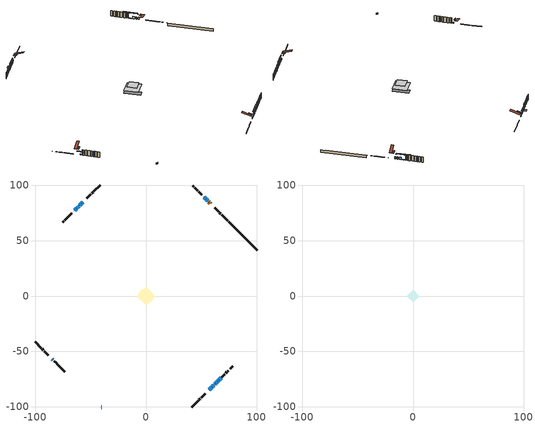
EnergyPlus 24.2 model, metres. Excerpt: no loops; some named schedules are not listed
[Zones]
conditioned space
 floor adiabatic (AdiabaticFloorConstruction): -8.35,0 0,8.35 8.35,0 0,-8.35 z2.84
 floor foundation (Slab1 construction): -6.43,3.1 -3.1,6.43 6.43,-3.1 3.1,-6.43 z-1.95
 floor foundation (Slab2 construction): -2.59,0 0,2.59 2.59,0 0,-2.59 z0
 wall outside (RimJoist1 construction): 41.59,-100.4 47.27,-94.72 / -100.4,-41.59 -94.72,-47.27 / -41.59,100.4 -47.27,94.72 / 74.03,67.97 68.34,73.65 z0.4:0.7
 wall outside (RimJoist2 construction): 47.93,-94.06 49.14,-92.85 / -94.06,-47.93 -92.85,-49.14 / -47.93,94.06 -49.14,92.85 / 67.68,74.31 66.48,75.51 z0.4:0.7
 wall outside (RimJoist3 construction): 49.79,-92.2 53.41,-88.58 / -92.2,-49.79 -88.58,-53.41 / -49.79,92.2 -53.41,88.58 / 65.82,76.17 62.2,79.79 z0.4:0.7
 wall outside (AdiabaticWallConstruction 1): 58.34,83.65 57.82,84.17 / 57.16,84.83 56.63,85.36 z0.4:2.43
 wall outside (AdiabaticWallConstruction): 55.98,86.01 54.68,87.31 / 60.09,-81.9 61.38,-80.61 z0.4:2.43; -41.59,-100.4 -41.38,-100.4 / -40.46,-100.4 -40.25,-100.4 z0.4:1.62; -57.28,84.72 -58.03,83.96 / -58.69,83.3 -59.94,82.05 z0.4:1.82; 57.28,-84.72 59.43,-82.56 z0.4:1.47; 54.03,87.96 52.88,89.11 / 62.04,-79.95 62.61,-79.38 z0.4:0.86; -60.6,81.39 -62.47,79.52 z0.4:2.13; -63.13,78.87 -64.64,77.36 z0.4:0.61; 63.27,-78.72 64.35,-77.64 / 65,-76.99 65.8,-76.19 z0.4:1.52; 66.45,-75.54 68.03,-73.96 z0.4:1.37; -84.72,-57.27 -84.27,-57.73 z0.4:1.29
 wall outside (Wall1 construction): 68.69,-73.3 68.84,-73.15 / -83.61,-58.38 -83.46,-58.53 / -65.29,76.7 -65.44,76.55 / 52.22,89.77 52.07,89.92 z0.4:5.28
 wall outside (Wall2 construction): 69.5,-72.49 69.8,-72.19 / -82.8,-59.19 -82.5,-59.49 / -66.1,75.89 -66.4,75.59 / 51.42,90.58 51.11,90.88 z0.4:5.28
 wall outside (Wall3 construction): 70.46,-71.53 71.35,-70.64 / -81.84,-60.15 -80.95,-61.04 / -67.06,74.93 -67.95,74.04 / 50.46,91.54 49.56,92.43 z0.4:5.28
 wall outside (Wall4 construction): 72.01,-69.98 73.25,-68.74 / -80.29,-61.7 -79.05,-62.94 / -68.61,73.38 -69.86,72.14 / 48.9,93.09 47.66,94.33 z0.4:5.28
 wall outside (Wall5 construction): 73.91,-68.08 74.57,-67.42 / -78.39,-63.6 -77.73,-64.26 / -70.51,71.48 -71.17,70.82 / 47,94.99 46.35,95.65 z0.4:5.28
 wall outside (Wall6 construction): 75.22,-66.77 75.48,-66.51 / -77.08,-64.91 -76.82,-65.17 / -71.82,70.17 -72.08,69.91 / 45.69,96.3 45.44,96.56 z0.4:5.28
 wall outside (Wall7 construction): 76.13,-65.86 77,-64.99 / -76.17,-65.82 -75.3,-66.69 / -72.73,69.26 -73.6,68.39 / 44.78,97.21 43.91,98.08 z0.4:5.28
 wall outside (Wall8 construction): 77.66,-64.34 78.67,-63.32 / -74.65,-67.35 -73.63,-68.36 / -74.26,67.74 -75.27,66.72 / 43.26,98.73 42.25,99.75 z0.4:5.28
 wall foundation (FoundationWall1 construction): 74.68,67.31,-1.95 74.68,67.31,0.4 97.83,44.16,0.4 97.83,44.16,0.09 100.4,41.59,0.09 100.4,41.59,-1.95
 window (WindowConstruction): 55.98,86.01 54.68,87.31 z0.4:2.43
 window (WindowConstruction 12): -41.59,-100.4 -41.38,-100.4 z0.4:1.62
 window (WindowConstruction 7): -57.28,84.72 -58.03,83.96 z0.4:1.82
 window (WindowConstruction 8): -58.69,83.3 -59.94,82.05 z0.4:1.82
 window (WindowConstruction 9): 57.28,-84.72 59.43,-82.56 z0.4:1.47
 window (WindowConstruction 10): 60.09,-81.9 61.38,-80.61 z0.4:2.43
 window (WindowConstruction 13): 54.03,87.96 52.88,89.11 z0.4:0.86
 window (WindowConstruction 14): 62.04,-79.95 62.61,-79.38 z0.4:0.86
 window (WindowConstruction 1): -60.6,81.39 -62.47,79.52 z0.4:2.13
 window (WindowConstruction 2): -63.13,78.87 -64.64,77.36 z0.4:0.6
 window (WindowConstruction 11): -40.45,-100.4 -40.25,-100.4 z0.4:1.62
 window (WindowConstruction 3): 63.27,-78.72 64.35,-77.64 z0.4:1.52
 window (WindowConstruction 4): 65,-76.99 65.8,-76.2 z0.4:1.52
 window (WindowConstruction 5): 66.45,-75.54 68.03,-73.96 z0.4:1.37
 window (WindowConstruction 6): -84.72,-57.28 -84.27,-57.72 z0.4:1.29
 door (Door): 58.34,83.65 57.82,84.17 z0.4:2.43
 door (Door 1): 57.16,84.83 56.63,85.36 z0.4:2.43
 ceiling adiabatic (AdiabaticFloorConstruction): 0,-8.35 8.35,0 0,8.35 -8.35,0 z2.84
 roof outside (Roof2 construction): 56.62,-85.37,5.28 54.82,-83.57,6.12 54.35,-84.05,6.12 56.15,-85.85,5.28; -85.37,-56.62,5.28 -83.57,-54.82,6.12 -84.05,-54.35,6.12 -85.85,-56.15,5.28; -56.62,85.37,5.28 -54.82,83.57,6.12 -54.35,84.05,6.12 -56.15,85.85,5.28; 58.99,83,5.28 57.2,81.2,6.12 57.67,80.73,6.12 59.47,82.52,5.28
attic - vented
 floor to conditioned space (Floor1 construction Reversed): -5.54,0 0,5.54 5.54,0 0,-5.54 z5.28
 roof outside (Roof1 construction): 55.49,-86.5,5.28 50.1,-81.11,7.82 48.68,-82.53,7.82 54.07,-87.92,5.28; -86.5,-55.49,5.28 -81.11,-50.1,7.82 -82.53,-48.68,7.82 -87.92,-54.07,5.28; -55.49,86.5,5.28 -50.1,81.11,7.82 -48.68,82.53,7.82 -54.07,87.92,5.28; 60.13,81.87,5.28 54.73,76.47,7.82 56.15,75.05,7.82 61.55,80.44,5.28
shading: 52.92,89.07 57.74,84.25 58.03,84.54 53.21,89.36 z4.92; -58.17,83.82 -57.13,84.86 -57.42,85.15 -58.46,84.11 z2.02; -60.09,81.91 -58.54,83.45 -58.84,83.74 -60.38,82.2 z2.02; 59.57,-82.42 57.13,-84.86 57.42,-85.15 59.86,-82.71 z1.67; 61.52,-80.47 59.95,-82.05 60.24,-82.34 61.81,-80.76 z2.63; 49.41,92.58 57.49,84.5 57.78,84.79 49.7,92.87 z5.76; 66.08,-75.91 58.57,-83.42 58.86,-83.71 66.37,-76.2 z5.76; -64.23,77.76 -58.84,83.15 -59.13,83.44 -64.52,78.05 z4.62; -64.81,77.19 -62.96,79.04 -64.68,80.76 -66.53,78.91 z0.85; 66.11,-75.88 61.51,-80.48 61.8,-80.77 66.4,-76.17 z4.01; 67.56,-74.43 63.24,-78.75 63.53,-79.04 67.85,-74.73 z4.01; 69.79,-72.2 64.69,-77.3 64.98,-77.59 70.09,-72.49 z3.86; -82.51,-59.49 -86.48,-55.52 -86.77,-55.81 -82.8,-59.78 z3.78
[Building]
Building 1: Terrain=Suburbs
[Site:Location]
Toronto City Centre_ON: Latitude {deg}=43.63; Longitude {deg}=-79.39; Time Zone {hr}=-5; Elevation {m}=77; Keep Site Location Information=Yes
[Site:GroundTemperature:Shallow]
5.01852, 3.26908, 3.12898, 3.95918, 7.29196, 10.6092, 13.4851, 15.3069, 15.4617, 13.9799, 11.1774, 7.9619
[Site:WaterMainsTemperature]
Calculation Method=Schedule; Temperature Schedule=mains temperature schedule
[Material] Roughness=Rough; Thermal Absorptance=0.9
Name | Thickness {m} | Conductivity {W/m-K} | Density {kg/m3} | Specific Heat {J/kg-K} | Solar Absorptance | Visible Absorptance
asphalt or fiberglass shingles | 0.00635 | 0.162714 | 1121.4 | 1465.45 | 0.4 | 0.4
ceiling loosefill ins | 0.169333 | 0.0480833 | 16.02 | 1046.75 | 0.7 | 0.7
ceiling stud and cavity | 0.1397 | 0.170617 | 65.682 | 1177.47 | 0.7 | 0.7
concrete 4.0 in. | 0.1016 | 1.803125 | 2242.8 | 837.4 | 0.7 | 0.7
concrete 8.0 in. | 0.2032 | 1.803125 | 2242.8 | 837.4 | 0.7 | 0.7
door material | 0.04445 | 0.327969 | 512.64 | 1214.23 | 0.7 | 0.7
door material 1 | 0.04445 | 0.188738 | 512.64 | 1214.23 | 0.7 | 0.7
exterior vertical ins | 0.010517 | 0.029427 | 32.04 | 1214.23 | 0.7 | 0.7
floor covering | 0.0127 | 0.0433444 | 54.468 | 1339.84 | 0.6 | 0.6
floor rigid ins; wall rigid ins 1 | 0.512978 | 0.029427 | 32.04 | 1214.23 | 0.7 | 0.7
floor stud and cavity | 0.1397 | 1.75129 | 37.0049 | 1207.88 | 0.7 | 0.7
furniture material conditioned space 1 | 0.1524 | 0.115458 | 640.8 | 1214.23 | 0.6 | 0.6
gypsum board | 0.0127 | 0.160291 | 801 | 837.4 | 0.6 | 0.6
gypsum board 1 | 0.0127 | 0.160291 | 801 | 837.4 | 0.7 | 0.7
osb sheathing 0.5 in. | 0.0127 | 0.115458 | 512.64 | 1214.23 | 0.7 | 0.7
osb sheathing 0.75 in. | 0.01905 | 0.115458 | 512.64 | 1214.23 | 0.7 | 0.7
osb sheathing 2.0 in. | 0.0508 | 0.115458 | 512.64 | 1214.23 | 0.7 | 0.7
rim joist stud and cavity | 0.0508 | 0.0451784 | 125.044 | 1163.47 | 0.6 | 0.6
rim joist stud and cavity 1 | 0.0508 | 0.648972 | 50.32683 | 1063.81 | 0.6 | 0.6
rim joist stud and cavity 2 | 0.0508 | 0.0332534 | 125.044 | 1163.47 | 0.6 | 0.6
roof rigid ins | 0.103632 | 0.029427 | 32.04 | 1214.23 | 0.7 | 0.7
roof stud and cavity | 0.2032 | 0.598599 | 78.34581 | 1123.46 | 0.7 | 0.7
slab rigid ins | 0.00305714 | 0.029427 | 32.04 | 1214.23 | 0.7 | 0.7
wall rigid ins | 0.051816 | 0.029427 | 32.04 | 1214.23 | 0.7 | 0.7
wall stud and cavity | 0.1397 | 0.117192 | 139.0536 | 1170.24 | 0.7 | 0.7
wall stud and cavity 1 | 0.1397 | 0.521992 | 139.0536 | 1170.24 | 0.7 | 0.7
wall stud and cavity 2 | 0.1397 | 0.0969908 | 139.0536 | 1170.24 | 0.7 | 0.7
wall stud and cavity 3 | 0.1397 | 0.0837786 | 139.0536 | 1170.24 | 0.7 | 0.7
wall stud and cavity 4 | 0.1397 | 0.109132 | 139.0536 | 1170.24 | 0.7 | 0.7
wall stud and cavity 5 | 0.1397 | 0.645074 | 139.0536 | 1170.24 | 0.7 | 0.7
wall stud and cavity 6 | 0.1397 | 0.0980698 | 139.0536 | 1170.24 | 0.7 | 0.7
wall stud and cavity 7 | 0.1397 | 0.0844025 | 139.0536 | 1170.24 | 0.7 | 0.7
wall stud and cavity 8 | 0.0889 | 0.380278 | 52.3479 | 1209.89 | 0.7 | 0.7
wall stud and cavity 9 | 0.0889 | 0.391764 | 83.0341 | 1211.67 | 0.7 | 0.7
wood siding | 0.0254 | 0.102417 | 544.68 | 1172.36 | 0.4 | 0.4
wood siding 1; wood siding 2; wood siding 3 | 0.0254 | 0.102417 | 544.68 | 1172.36 | 0.7 | 0.7
[WindowMaterial:SimpleGlazingSystem]
Name | U-Factor {W/m2-K} | Solar Heat Gain Coefficient
WindowMaterial | 4.21762 | 0.68
WindowMaterial 1 | 2.041241 | 0.66
WindowMaterial 10 | 2.36318 | 0.65
WindowMaterial 11 | 2.67661 | 0.51
WindowMaterial 12 | 4.98699 | 0.61
WindowMaterial 13 | 2.63346 | 0.53
WindowMaterial 2 | 2.91622 | 0.42
WindowMaterial 3 | 2.915653 | 0.67
WindowMaterial 4 | 2.92871 | 0.66
WindowMaterial 5 | 2.93666 | 0.65
WindowMaterial 6 | 2.557939 | 0.57
WindowMaterial 7 | 2.92076 | 0.67
WindowMaterial 8 | 2.89748 | 0.69
WindowMaterial 9 | 2.91792 | 0.67
[Construction]
AdiabaticFloorConstruction: floor stud and cavity, floor rigid ins, osb sheathing 0.75 in., floor covering
AdiabaticWallConstruction: wood siding 2, wall rigid ins 1, wall stud and cavity 8, gypsum board
AdiabaticWallConstruction 1: wood siding 3, wall rigid ins 1, wall stud and cavity 8, gypsum board
Door: door material
Door 1: door material 1
Floor1 construction Reversed: gypsum board, ceiling stud and cavity, ceiling loosefill ins
FoundationWall1 construction: concrete 8.0 in., gypsum board 1
furniture construction conditioned space 1: furniture material conditioned space 1
PartitionWallConstruction: gypsum board, wall stud and cavity 9, gypsum board
RimJoist1 construction: wood siding 1, osb sheathing 2.0 in., rim joist stud and cavity
RimJoist2 construction: wood siding 1, rim joist stud and cavity 1
RimJoist3 construction: wood siding 1, osb sheathing 2.0 in., rim joist stud and cavity 2
Roof1 construction: asphalt or fiberglass shingles
Roof2 construction: asphalt or fiberglass shingles, roof rigid ins, osb sheathing 0.75 in., roof stud and cavity, gypsum board
Slab1 construction: slab rigid ins, concrete 4.0 in.
Slab2 construction: concrete 4.0 in.
Wall1 construction: wood siding, osb sheathing 0.5 in., wall stud and cavity, gypsum board
Wall2 construction: wood siding, wall rigid ins, osb sheathing 0.5 in., wall stud and cavity 1, gypsum board
Wall3 construction: wood siding, osb sheathing 0.5 in., wall stud and cavity 2, gypsum board
Wall4 construction: wood siding, osb sheathing 0.5 in., wall stud and cavity 3, gypsum board
Wall5 construction: wood siding, osb sheathing 0.5 in., wall stud and cavity 4, gypsum board
Wall6 construction: wood siding, wall rigid ins, osb sheathing 0.5 in., wall stud and cavity 5, gypsum board
Wall7 construction: wood siding, osb sheathing 0.5 in., wall stud and cavity 6, gypsum board
Wall8 construction: wood siding, osb sheathing 0.5 in., wall stud and cavity 7, gypsum board
WindowConstruction: WindowMaterial
WindowConstruction 1: WindowMaterial 1
WindowConstruction 10: WindowMaterial 10
WindowConstruction 11: WindowMaterial 11
WindowConstruction 12: WindowMaterial 12
WindowConstruction 13; WindowConstruction 14: WindowMaterial 13
WindowConstruction 2: WindowMaterial 2
WindowConstruction 3: WindowMaterial 3
WindowConstruction 4: WindowMaterial 4
WindowConstruction 5: WindowMaterial 5
WindowConstruction 6: WindowMaterial 6
WindowConstruction 7: WindowMaterial 7
WindowConstruction 8: WindowMaterial 8
WindowConstruction 9: WindowMaterial 9
[Zone] Multiplier=1; Part of Total Floor Area=Yes
Name | Volume {m3}
attic - vented | 25.2953
conditioned space | 512
[Space]
Name | Zone | Volume {m3}
attic - vented 1 | attic - vented | 25.2953
conditioned space 1 | conditioned space | 512
[ZoneInfiltration:EffectiveLeakageArea]
infil attic - vented 1: Zone or Space=attic - vented 1; Schedule=Always On Discrete; Effective Air Leakage Area {cm2}=2581.05; Stack Coefficient=0.000176764; Wind Coefficient=8.9829e-06
[ZoneMixing]
whole house fan mix: Zone or Space=attic - vented; Schedule=Always On Continuous; Design Flow Rate Calculation Method=Flow/Zone; Design Flow Rate {m3/s}=0; Source Zone or Space=conditioned space
[SurfaceProperty:ExposedFoundationPerimeter] Exposed Perimeter Calculation Method=TotalExposedPerimeter
Name | Total Exposed Perimeter {m}
Slab1 | 36.374
Slab2 | 5.486
[InternalMass] Zone or ZoneList=conditioned space; Space or SpaceList=conditioned space 1
Name | Construction | Surface Area {m2}
furniture mass conditioned space 1 | furniture construction conditioned space 1 | 86.5202
partition wall mass | PartitionWallConstruction | 216.3
[Lights]
interior lighting: Zone or ZoneList or Space or SpaceList=conditioned space 1; Schedule=interior lighting schedule; Design Level Calculation Method=LightingLevel; Lighting Level {W}=343.2; Return Air Fraction=0; Fraction Radiant=0.6; Fraction Visible=0.2; Fraction Replaceable=1
[People]
occupants: Zone or ZoneList or Space or SpaceList=conditioned space 1; Number of People Schedule=occupants schedule; Number of People Calculation Method=People; Number of People=3; Fraction Radiant=0.314171; Sensible Heat Fraction=0.56303; Activity Level Schedule=occupants activity schedule; Carbon Dioxide Generation Rate {m3/s-W}=0; Enable ASHRAE 55 Comfort Warnings=No; Mean Radiant Temperature Calculation Type=EnclosureAveraged
[ElectricEquipment] Zone or ZoneList or Space or SpaceList=conditioned space 1; Design Level Calculation Method=EquipmentLevel
Name | Schedule | Design Level {W} | Fraction Latent | Fraction Radiant | Fraction Lost
clothes dryer | clothes dryer schedule | 140.772 | 0.015 | 0.081 | 0.85
clothes washer | clothes washer schedule | 32.1985 | 0.03 | 0.162 | 0.7
cooking range | cooking range schedule | 215.147 | 0.08 | 0.432 | 0.2
dishwasher | dishwasher schedule | 66.8632 | 0.3 | 0.18 | 0.4
fridge | fridge schedule | 72.9452 | 0 | 0.6 | 0
mech vent house fan | mech vent house fan schedule | 0 | 0 | 0 | 1
mech vent house fan cfis | mech vent house fan cfis schedule | 0 | 0 | 0 | 0
mech vent range fan 0 | mech vent range fan 0 schedule | 43 | 0 | 0 | 1
misc plug loads | misc plug loads schedule | 494.7 | 0.045 | 0.513 | 0.1
whole house fan | Always On Discrete | 0 | 0 | 0 | 1
[OtherEquipment] Zone or ZoneList or Space or SpaceList=conditioned space 1; Design Level Calculation Method=EquipmentLevel
Name | Fuel Type | Schedule | Design Level {W} | Fraction Latent | Fraction Radiant | Fraction Lost
clothes dryer 1 | Electricity | clothes dryer schedule | 0 | 0.015 | 0.081 | 0.85
cooking range 1 | Electricity | cooking range schedule | 0 | 0.08 | 0.432 | 0.2
general water use latent | None | general water use schedule | 62.594 | 1 | 0 | 0
general water use sensible | None | general water use schedule | -61.6891 | 0 | 0.6 | 0
mech vent house fan latent load | None | Always On Discrete | 0 | 1 | 0 | 0
mech vent house fan sensible load | None | Always On Discrete | 0 | 0 | 0 | 0
water heater energy adjustment1 | NaturalGas | Always On Discrete | 0.01 | 0 | 0 | 1
[ZoneInfiltration:DesignFlowRate] Zone or ZoneList or Space or SpaceList=conditioned space 1; Schedule=Always On Discrete; Design Flow Rate Calculation Method=Flow/Zone; Design Flow Rate {m3/s}=0
infil flow; natural vent flow; whole house fan flow
[Foundation:Kiva] Initial Indoor Air Temperature {C}=18; Wall Depth Below Slab {m}=0.2032
Name | Wall Height Above Grade {m} | Custom Block Material Name 1 | Custom Block Depth 1 {m} | Custom Block X Position 1 {m} | Custom Block Z Position 1 {m}
Foundation Kiva 1 | 0.40002 | exterior vertical ins | 2.350008 | 0.2159 | 0
Foundation Kiva 2 | 0.1016
[Foundation:Kiva:Settings]
Soil Conductivity {W/m-K}=0.849921; Soil Density {kg/m3}=1842.3; Soil Specific Heat {J/kg-K}=418.7; Ground Solar Absorptivity=0.9; Ground Thermal Absorptivity=0.9; Ground Surface Roughness {m}=0.03; Far-Field Width {m}=40; Deep-Ground Boundary Condition=ZeroFlux; Deep-Ground Depth {m}=40; Minimum Cell Dimension {m}=0.2; Maximum Cell Growth Coefficient=3; Simulation Timestep=Timestep
[Exterior:Lights]
exterior lighting: Schedule=exterior lighting schedule; Design Level {W}=75.6
[Schedule:Constant]
Name | Hourly Value
Always On Continuous; mech vent house fan schedule; mech vent house fan cfis schedule; Always On Discrete | 1
occupants activity schedule | 117.228
fridge schedule | 0
[Schedule:Week:Daily]
interior lighting schedule Week Rule - Jan1-Jan27: interior lighting schedule day, interior lighting schedule day, interior lighting schedule day, interior lighting schedule day, interior lighting schedule day, interior lighting schedule day, interior lighting schedule day, interior lighting schedule default day, interior lighting schedule default day, interior lighting schedule default day, interior lighting schedule default day, interior lighting schedule default day
interior lighting schedule Week Rule - Jan28-Feb3: interior lighting schedule day, interior lighting schedule day, interior lighting schedule day, interior lighting schedule day, interior lighting schedule day 1, interior lighting schedule day 1, interior lighting schedule day 1, interior lighting schedule default day, interior lighting schedule default day, interior lighting schedule default day, interior lighting schedule default day, interior lighting schedule default day
interior lighting schedule Week Rule - Feb4-Feb24: interior lighting schedule day 1, interior lighting schedule day 1, interior lighting schedule day 1, interior lighting schedule day 1, interior lighting schedule day 1, interior lighting schedule day 1, interior lighting schedule day 1, interior lighting schedule default day, interior lighting schedule default day, interior lighting schedule default day, interior lighting schedule default day, interior lighting schedule default day
interior lighting schedule Week Rule - Feb25-Mar3: interior lighting schedule day 1, interior lighting schedule day 1, interior lighting schedule day 1, interior lighting schedule day 1, interior lighting schedule day 2, interior lighting schedule day 2, interior lighting schedule day 2, interior lighting schedule default day, interior lighting schedule default day, interior lighting schedule default day, interior lighting schedule default day, interior lighting schedule default day
interior lighting schedule Week Rule - Mar4-Mar31: interior lighting schedule day 2, interior lighting schedule day 2, interior lighting schedule day 2, interior lighting schedule day 2, interior lighting schedule day 2, interior lighting schedule day 2, interior lighting schedule day 2, interior lighting schedule default day, interior lighting schedule default day, interior lighting schedule default day, interior lighting schedule default day, interior lighting schedule default day
interior lighting schedule Week Rule - Apr1-Apr28: interior lighting schedule day 3, interior lighting schedule day 3, interior lighting schedule day 3, interior lighting schedule day 3, interior lighting schedule day 3, interior lighting schedule day 3, interior lighting schedule day 3, interior lighting schedule default day, interior lighting schedule default day, interior lighting schedule default day, interior lighting schedule default day, interior lighting schedule default day
interior lighting schedule Week Rule - Apr29-May5: interior lighting schedule day 3, interior lighting schedule day 3, interior lighting schedule day 4, interior lighting schedule day 4, interior lighting schedule day 4, interior lighting schedule day 4, interior lighting schedule day 4, interior lighting schedule default day, interior lighting schedule default day, interior lighting schedule default day, interior lighting schedule default day, interior lighting schedule default day
interior lighting schedule Week Rule - May6-May26: interior lighting schedule day 4, interior lighting schedule day 4, interior lighting schedule day 4, interior lighting schedule day 4, interior lighting schedule day 4, interior lighting schedule day 4, interior lighting schedule day 4, interior lighting schedule default day, interior lighting schedule default day, interior lighting schedule default day, interior lighting schedule default day, interior lighting schedule default day
interior lighting schedule Week Rule - May27-Jun2: interior lighting schedule day 4, interior lighting schedule day 4, interior lighting schedule day 4, interior lighting schedule day 4, interior lighting schedule day 4, interior lighting schedule day 5, interior lighting schedule day 5, interior lighting schedule default day, interior lighting schedule default day, interior lighting schedule default day, interior lighting schedule default day, interior lighting schedule default day
interior lighting schedule Week Rule - Jun3-Jun30: interior lighting schedule day 5, interior lighting schedule day 5, interior lighting schedule day 5, interior lighting schedule day 5, interior lighting schedule day 5, interior lighting schedule day 5, interior lighting schedule day 5, interior lighting schedule default day, interior lighting schedule default day, interior lighting schedule default day, interior lighting schedule default day, interior lighting schedule default day
interior lighting schedule Week Rule - Jul1-Jul28: interior lighting schedule day 6, interior lighting schedule day 6, interior lighting schedule day 6, interior lighting schedule day 6, interior lighting schedule day 6, interior lighting schedule day 6, interior lighting schedule day 6, interior lighting schedule default day, interior lighting schedule default day, interior lighting schedule default day, interior lighting schedule default day, interior lighting schedule default day
interior lighting schedule Week Rule - Jul29-Aug4: interior lighting schedule day 6, interior lighting schedule day 6, interior lighting schedule day 6, interior lighting schedule day 7, interior lighting schedule day 7, interior lighting schedule day 7, interior lighting schedule day 7, interior lighting schedule default day, interior lighting schedule default day, interior lighting schedule default day, interior lighting schedule default day, interior lighting schedule default day
interior lighting schedule Week Rule - Aug5-Aug25: interior lighting schedule day 7, interior lighting schedule day 7, interior lighting schedule day 7, interior lighting schedule day 7, interior lighting schedule day 7, interior lighting schedule day 7, interior lighting schedule day 7, interior lighting schedule default day, interior lighting schedule default day, interior lighting schedule default day, interior lighting schedule default day, interior lighting schedule default day
interior lighting schedule Week Rule - Aug26-Sep1: interior lighting schedule day 7, interior lighting schedule day 7, interior lighting schedule day 7, interior lighting schedule day 7, interior lighting schedule day 7, interior lighting schedule day 7, interior lighting schedule day 8, interior lighting schedule default day, interior lighting schedule default day, interior lighting schedule default day, interior lighting schedule default day, interior lighting schedule default day
interior lighting schedule Week Rule - Sep2-Sep29: interior lighting schedule day 8, interior lighting schedule day 8, interior lighting schedule day 8, interior lighting schedule day 8, interior lighting schedule day 8, interior lighting schedule day 8, interior lighting schedule day 8, interior lighting schedule default day, interior lighting schedule default day, interior lighting schedule default day, interior lighting schedule default day, interior lighting schedule default day
interior lighting schedule Week Rule - Sep30-Oct6: interior lighting schedule day 8, interior lighting schedule day 9, interior lighting schedule day 9, interior lighting schedule day 9, interior lighting schedule day 9, interior lighting schedule day 9, interior lighting schedule day 9, interior lighting schedule default day, interior lighting schedule default day, interior lighting schedule default day, interior lighting schedule default day, interior lighting schedule default day
interior lighting schedule Week Rule - Oct7-Oct27: interior lighting schedule day 9, interior lighting schedule day 9, interior lighting schedule day 9, interior lighting schedule day 9, interior lighting schedule day 9, interior lighting schedule day 9, interior lighting schedule day 9, interior lighting schedule default day, interior lighting schedule default day, interior lighting schedule default day, interior lighting schedule default day, interior lighting schedule default day
interior lighting schedule Week Rule - Oct28-Nov3: interior lighting schedule day 9, interior lighting schedule day 9, interior lighting schedule day 9, interior lighting schedule day 9, interior lighting schedule day 10, interior lighting schedule day 10, interior lighting schedule day 10, interior lighting schedule default day, interior lighting schedule default day, interior lighting schedule default day, interior lighting schedule default day, interior lighting schedule default day
interior lighting schedule Week Rule - Nov4-Nov24: interior lighting schedule day 10, interior lighting schedule day 10, interior lighting schedule day 10, interior lighting schedule day 10, interior lighting schedule day 10, interior lighting schedule day 10, interior lighting schedule day 10, interior lighting schedule default day, interior lighting schedule default day, interior lighting schedule default day, interior lighting schedule default day, interior lighting schedule default day
interior lighting schedule Week Rule - Nov25-Dec1: interior lighting schedule day 10, interior lighting schedule day 10, interior lighting schedule day 10, interior lighting schedule day 10, interior lighting schedule day 10, interior lighting schedule day 10, interior lighting schedule day 11, interior lighting schedule default day, interior lighting schedule default day, interior lighting schedule default day, interior lighting schedule default day, interior lighting schedule default day
interior lighting schedule Week Rule - Dec2-Dec31: interior lighting schedule day 11, interior lighting schedule day 11, interior lighting schedule day 11, interior lighting schedule day 11, interior lighting schedule day 11, interior lighting schedule day 11, interior lighting schedule day 11, interior lighting schedule default day, interior lighting schedule default day, interior lighting schedule default day, interior lighting schedule default day, interior lighting schedule default day
occupants schedule Week Rule - Jan1-Dec31: occupants schedule day, occupants schedule day, occupants schedule day, occupants schedule day, occupants schedule day, occupants schedule day, occupants schedule day, occupants schedule default day, occupants schedule default day, occupants schedule default day, occupants schedule default day, occupants schedule default day
clothes dryer schedule Week Rule - Jan1-Dec31: clothes dryer schedule day, clothes dryer schedule day, clothes dryer schedule day, clothes dryer schedule day, clothes dryer schedule day, clothes dryer schedule day, clothes dryer schedule day, clothes dryer schedule default day, clothes dryer schedule default day, clothes dryer schedule default day, clothes dryer schedule default day, clothes dryer schedule default day
clothes washer schedule Week Rule - Jan1-Dec31: clothes washer schedule day, clothes washer schedule day, clothes washer schedule day, clothes washer schedule day, clothes washer schedule day, clothes washer schedule day, clothes washer schedule day, clothes washer schedule default day, clothes washer schedule default day, clothes washer schedule default day, clothes washer schedule default day, clothes washer schedule default day
cooking range schedule Week Rule - Jan1-Dec31: cooking range schedule day, cooking range schedule day, cooking range schedule day, cooking range schedule day, cooking range schedule day, cooking range schedule day, cooking range schedule day, cooking range schedule default day, cooking range schedule default day, cooking range schedule default day, cooking range schedule default day, cooking range schedule default day
dishwasher schedule Week Rule - Jan1-Dec31: dishwasher schedule day, dishwasher schedule day, dishwasher schedule day, dishwasher schedule day, dishwasher schedule day, dishwasher schedule day, dishwasher schedule day, dishwasher schedule default day, dishwasher schedule default day, dishwasher schedule default day, dishwasher schedule default day, dishwasher schedule default day
mech vent range fan 0 schedule Week Rule - Jan1-Dec31: mech vent range fan 0 schedule day, mech vent range fan 0 schedule day, mech vent range fan 0 schedule day, mech vent range fan 0 schedule day, mech vent range fan 0 schedule day, mech vent range fan 0 schedule day, mech vent range fan 0 schedule day, mech vent range fan 0 schedule default day, mech vent range fan 0 schedule default day, mech vent range fan 0 schedule default day, mech vent range fan 0 schedule default day, mech vent range fan 0 schedule default day
misc plug loads schedule Week Rule - Jan1-Dec31: misc plug loads schedule day, misc plug loads schedule day, misc plug loads schedule day, misc plug loads schedule day, misc plug loads schedule day, misc plug loads schedule day, misc plug loads schedule day, misc plug loads schedule default day, misc plug loads schedule default day, misc plug loads schedule default day, misc plug loads schedule default day, misc plug loads schedule default day
general water use schedule Week Rule - Jan1-Dec31: general water use schedule day, general water use schedule day, general water use schedule day, general water use schedule day, general water use schedule day, general water use schedule day, general water use schedule day, general water use schedule default day, general water use schedule default day, general water use schedule default day, general water use schedule default day, general water use schedule default day
exterior lighting schedule Week Rule - Jan1-Jan27: exterior lighting schedule day, exterior lighting schedule day, exterior lighting schedule day, exterior lighting schedule day, exterior lighting schedule day, exterior lighting schedule day, exterior lighting schedule day, exterior lighting schedule default day, exterior lighting schedule default day, exterior lighting schedule default day, exterior lighting schedule default day, exterior lighting schedule default day
exterior lighting schedule Week Rule - Jan28-Feb3: exterior lighting schedule day, exterior lighting schedule day, exterior lighting schedule day, exterior lighting schedule day, exterior lighting schedule day 1, exterior lighting schedule day 1, exterior lighting schedule day 1, exterior lighting schedule default day, exterior lighting schedule default day, exterior lighting schedule default day, exterior lighting schedule default day, exterior lighting schedule default day
exterior lighting schedule Week Rule - Feb4-Feb24: exterior lighting schedule day 1, exterior lighting schedule day 1, exterior lighting schedule day 1, exterior lighting schedule day 1, exterior lighting schedule day 1, exterior lighting schedule day 1, exterior lighting schedule day 1, exterior lighting schedule default day, exterior lighting schedule default day, exterior lighting schedule default day, exterior lighting schedule default day, exterior lighting schedule default day
exterior lighting schedule Week Rule - Feb25-Mar3: exterior lighting schedule day 1, exterior lighting schedule day 1, exterior lighting schedule day 1, exterior lighting schedule day 1, exterior lighting schedule day 2, exterior lighting schedule day 2, exterior lighting schedule day 2, exterior lighting schedule default day, exterior lighting schedule default day, exterior lighting schedule default day, exterior lighting schedule default day, exterior lighting schedule default day
exterior lighting schedule Week Rule - Mar4-Mar31: exterior lighting schedule day 2, exterior lighting schedule day 2, exterior lighting schedule day 2, exterior lighting schedule day 2, exterior lighting schedule day 2, exterior lighting schedule day 2, exterior lighting schedule day 2, exterior lighting schedule default day, exterior lighting schedule default day, exterior lighting schedule default day, exterior lighting schedule default day, exterior lighting schedule default day
exterior lighting schedule Week Rule - Apr1-Apr28: exterior lighting schedule day 3, exterior lighting schedule day 3, exterior lighting schedule day 3, exterior lighting schedule day 3, exterior lighting schedule day 3, exterior lighting schedule day 3, exterior lighting schedule day 3, exterior lighting schedule default day, exterior lighting schedule default day, exterior lighting schedule default day, exterior lighting schedule default day, exterior lighting schedule default day
exterior lighting schedule Week Rule - Apr29-May5: exterior lighting schedule day 3, exterior lighting schedule day 3, exterior lighting schedule day 4, exterior lighting schedule day 4, exterior lighting schedule day 4, exterior lighting schedule day 4, exterior lighting schedule day 4, exterior lighting schedule default day, exterior lighting schedule default day, exterior lighting schedule default day, exterior lighting schedule default day, exterior lighting schedule default day
exterior lighting schedule Week Rule - May6-May26: exterior lighting schedule day 4, exterior lighting schedule day 4, exterior lighting schedule day 4, exterior lighting schedule day 4, exterior lighting schedule day 4, exterior lighting schedule day 4, exterior lighting schedule day 4, exterior lighting schedule default day, exterior lighting schedule default day, exterior lighting schedule default day, exterior lighting schedule default day, exterior lighting schedule default day
exterior lighting schedule Week Rule - May27-Jun2: exterior lighting schedule day 4, exterior lighting schedule day 4, exterior lighting schedule day 4, exterior lighting schedule day 4, exterior lighting schedule day 4, exterior lighting schedule day 5, exterior lighting schedule day 5, exterior lighting schedule default day, exterior lighting schedule default day, exterior lighting schedule default day, exterior lighting schedule default day, exterior lighting schedule default day
[Schedule:Year]
interior lighting schedule: interior lighting schedule Week Rule - Jan1-Jan27, 1, 1, 1, 27, interior lighting schedule Week Rule - Jan28-Feb3, 1, 28, 2, 3, interior lighting schedule Week Rule - Feb4-Feb24, 2, 4, 2, 24, interior lighting schedule Week Rule - Feb25-Mar3, 2, 25, 3, 3, interior lighting schedule Week Rule - Mar4-Mar31, 3, 4, 3, 31, interior lighting schedule Week Rule - Apr1-Apr28, 4, 1, 4, 28, interior lighting schedule Week Rule - Apr29-May5, 4, 29, 5, 5, interior lighting schedule Week Rule - May6-May26, 5, 6, 5, 26, interior lighting schedule Week Rule - May27-Jun2, 5, 27, 6, 2, interior lighting schedule Week Rule - Jun3-Jun30, 6, 3, 6, 30, interior lighting schedule Week Rule - Jul1-Jul28, 7, 1, 7, 28, interior lighting schedule Week Rule - Jul29-Aug4, 7, 29, 8, 4, interior lighting schedule Week Rule - Aug5-Aug25, 8, 5, 8, 25, interior lighting schedule Week Rule - Aug26-Sep1, 8, 26, 9, 1, interior lighting schedule Week Rule - Sep2-Sep29, 9, 2, 9, 29, interior lighting schedule Week Rule - Sep30-Oct6, 9, 30, 10, 6, interior lighting schedule Week Rule - Oct7-Oct27, 10, 7, 10, 27, interior lighting schedule Week Rule - Oct28-Nov3, 10, 28, 11, 3, interior lighting schedule Week Rule - Nov4-Nov24, 11, 4, 11, 24, interior lighting schedule Week Rule - Nov25-Dec1, 11, 25, 12, 1, interior lighting schedule Week Rule - Dec2-Dec31, 12, 2, 12, 31
occupants schedule: occupants schedule Week Rule - Jan1-Dec31, 1, 1, 12, 31
clothes dryer schedule: clothes dryer schedule Week Rule - Jan1-Dec31, 1, 1, 12, 31
clothes washer schedule: clothes washer schedule Week Rule - Jan1-Dec31, 1, 1, 12, 31
cooking range schedule: cooking range schedule Week Rule - Jan1-Dec31, 1, 1, 12, 31
dishwasher schedule: dishwasher schedule Week Rule - Jan1-Dec31, 1, 1, 12, 31
mech vent range fan 0 schedule: mech vent range fan 0 schedule Week Rule - Jan1-Dec31, 1, 1, 12, 31
misc plug loads schedule: misc plug loads schedule Week Rule - Jan1-Dec31, 1, 1, 12, 31
general water use schedule: general water use schedule Week Rule - Jan1-Dec31, 1, 1, 12, 31
exterior lighting schedule: exterior lighting schedule Week Rule - Jan1-Jan27, 1, 1, 1, 27, exterior lighting schedule Week Rule - Jan28-Feb3, 1, 28, 2, 3, exterior lighting schedule Week Rule - Feb4-Feb24, 2, 4, 2, 24, exterior lighting schedule Week Rule - Feb25-Mar3, 2, 25, 3, 3, exterior lighting schedule Week Rule - Mar4-Mar31, 3, 4, 3, 31, exterior lighting schedule Week Rule - Apr1-Apr28, 4, 1, 4, 28, exterior lighting schedule Week Rule - Apr29-May5, 4, 29, 5, 5, exterior lighting schedule Week Rule - May6-May26, 5, 6, 5, 26, exterior lighting schedule Week Rule - May27-Jun2, 5, 27, 6, 2, exterior lighting schedule Week Rule - Jun3-Jun30, 6, 3, 6, 30, exterior lighting schedule Week Rule - Jul1-Jul28, 7, 1, 7, 28, exterior lighting schedule Week Rule - Jul29-Aug4, 7, 29, 8, 4, exterior lighting schedule Week Rule - Aug5-Aug25, 8, 5, 8, 25, exterior lighting schedule Week Rule - Aug26-Sep1, 8, 26, 9, 1, exterior lighting schedule Week Rule - Sep2-Sep29, 9, 2, 9, 29, exterior lighting schedule Week Rule - Sep30-Oct6, 9, 30, 10, 6, exterior lighting schedule Week Rule - Oct7-Oct27, 10, 7, 10, 27, exterior lighting schedule Week Rule - Oct28-Nov3, 10, 28, 11, 3, exterior lighting schedule Week Rule - Nov4-Nov24, 11, 4, 11, 24, exterior lighting schedule Week Rule - Nov25-Dec1, 11, 25, 12, 1, exterior lighting schedule Week Rule - Dec2-Dec31, 12, 2, 12, 31
[Schedule:Compact]
mains temperature schedule: Through: 01/01, For: AllDays, Until: 24:00, 8.80333, Through: 01/02, For: AllDays, Until: 24:00, 8.74333, Through: 01/03, For: AllDays, Until: 24:00, 8.68389, Through: 01/04, For: AllDays, Until: 24:00, 8.62611, Through: 01/05, For: AllDays, Until: 24:00, 8.56944, Through: 01/06, For: AllDays, Until: 24:00, 8.51389, Through: 01/07, For: AllDays, Until: 24:00, 8.45944, Through: 01/08, For: AllDays, Until: 24:00, 8.40611, Through: 01/09, For: AllDays, Until: 24:00, 8.35389, Through: 01/10, For: AllDays, Until: 24:00, 8.30278, Through: 01/11, For: AllDays, Until: 24:00, 8.25333, Through: 01/12, For: AllDays, Until: 24:00, 8.205, Through: 01/13, For: AllDays, Until: 24:00, 8.15778, Through: 01/14, For: AllDays, Until: 24:00, 8.11222, Through: 01/15, For: AllDays, Until: 24:00, 8.06778, Through: 01/16, For: AllDays, Until: 24:00, 8.02444, Through: 01/17, For: AllDays, Until: 24:00, 7.98222, Through: 01/18, For: AllDays, Until: 24:00, 7.94167, Through: 01/19, For: AllDays, Until: 24:00, 7.90222, Through: 01/20, For: AllDays, Until: 24:00, 7.86444, Through: 01/21, For: AllDays, Until: 24:00, 7.82778, Through: 01/22, For: AllDays, Until: 24:00, 7.79278, Through: 01/23, For: AllDays, Until: 24:00, 7.75889, Through: 01/24, For: AllDays, Until: 24:00, 7.72667, Through: 01/25, For: AllDays, Until: 24:00, 7.69556, Through: 01/26, For: AllDays, Until: 24:00, 7.66611, Through: 01/27, For: AllDays, Until: 24:00, 7.63778, Through: 01/28, For: AllDays, Until: 24:00, 7.61111, Through: 01/29, For: AllDays, Until: 24:00, 7.58556, Through: 01/30, For: AllDays, Until: 24:00, 7.56167, Through: 01/31, For: AllDays, Until: 24:00, 7.53944, Through: 02/01, For: AllDays, Until: 24:00, 7.51833, Through: 02/02, For: AllDays, Until: 24:00, 7.49889, Through: 02/03, For: AllDays, Until: 24:00, 7.48111, Through: 02/04, For: AllDays, Until: 24:00, 7.46444, Through: 02/05, For: AllDays, Until: 24:00, 7.44944, Through: 02/06, For: AllDays, Until: 24:00, 7.43556, Through: 02/07, For: AllDays, Until: 24:00, 7.42333, Through: 02/08, For: AllDays, Until: 24:00, 7.41278, Through: 02/09, For: AllDays, Until: 24:00, 7.40389, Through: 02/10, For: AllDays, Until: 24:00, 7.39611, Through: 02/11, For: AllDays, Until: 24:00, 7.39, Through: 02/12, For: AllDays, Until: 24:00, 7.38556, Through: 02/13, For: AllDays, Until: 24:00, 7.38222, Through: 02/14, For: AllDays, Until: 24:00, 7.38056, Through: 02/15, For: AllDays, Until: 24:00, 7.38056, Through: 02/16, For: AllDays, Until: 24:00, 7.38222, Through: 02/17, For: AllDays, Until: 24:00, 7.385, Through: 02/18, For: AllDays, Until: 24:00, 7.38944, Through: 02/19, For: AllDays, Until: 24:00, 7.395, Through: 02/20, For: AllDays, Until: 24:00, 7.40278, Through: 02/21, For: AllDays, Until: 24:00, 7.41167, Through: 02/22, For: AllDays, Until: 24:00, 7.42222, Through: 02/23, For: AllDays, Until: 24:00, 7.43389, Through: 02/24, For: AllDays, Until: 24:00, 7.44722, Through: 02/25, For: AllDays, Until: 24:00, 7.46222, Through: 02/26, For: AllDays, Until: 24:00, 7.47833, Through: 02/27, For: AllDays, Until: 24:00, 7.49611, Through: 02/28, For: AllDays, Until: 24:00, 7.51556, Through: 03/01, For: AllDays, Until: 24:00, 7.53667, Through: 03/02, For: AllDays, Until: 24:00, 7.55889, Through: 03/03, For: AllDays, Until: 24:00, 7.58222, Through: 03/04, For: AllDays, Until: 24:00, 7.60722, Through: 03/05, For: AllDays, Until: 24:00, 7.63389, Through: 03/06, For: AllDays, Until: 24:00, 7.66222, Through: 03/07, For: AllDays, Until: 24:00, 7.69111, Through: 03/08, For: AllDays, Until: 24:00, 7.72222, Through: 03/09, For: AllDays, Until: 24:00, 7.75444, Through: 03/10, For: AllDays, Until: 24:00, 7.78778, Through: 03/11, For: AllDays, Until: 24:00, 7.82278, Through: 03/12, For: AllDays, Until: 24:00, 7.85944, Through: 03/13, For: AllDays, Until: 24:00, 7.89722, Through: 03/14, For: AllDays, Until: 24:00, 7.93611, Through: 03/15, For: AllDays, Until: 24:00, 7.97667, Through: 03/16, For: AllDays, Until: 24:00, 8.01833, Through: 03/17, For: AllDays, Until: 24:00, 8.06167, Through: 03/18, For: AllDays, Until: 24:00, 8.10611, Through: 03/19, For: AllDays, Until: 24:00, 8.15167, Through: 03/20, For: AllDays, Until: 24:00, 8.19833, Through: 03/21, For: AllDays, Until: 24:00, 8.24667, Through: 03/22, For: AllDays, Until: 24:00, 8.29611, Through: 03/23, For: AllDays, Until: 24:00, 8.34667, Through: 03/24, For: AllDays, Until: 24:00, 8.39889, Through: 03/25, For: AllDays, Until: 24:00, 8.45167, Through: 03/26, For: AllDays, Until: 24:00, 8.50611, Through: 03/27, For: AllDays, Until: 24:00, 8.56167, Through: 03/28, For: AllDays, Until: 24:00, 8.61833, Through: 03/29, For: AllDays, Until: 24:00, 8.67611, Through: 03/30, For: AllDays, Until: 24:00, 8.735, Through: 03/31, For: AllDays, Until: 24:00, 8.795, Through: 04/01, For: AllDays, Until: 24:00, 8.85611, Through: 04/02, For: AllDays, Until: 24:00, 8.91833, Through: 04/03, For: AllDays, Until: 24:00, 8.98167, Through: 04/04, For: AllDays, Until: 24:00, 9.04556, Through: 04/05, For: AllDays, Until: 24:00, 9.11111, Through: 04/06, For: AllDays, Until: 24:00, 9.17722, Through: 04/07, For: AllDays, Until: 24:00, 9.24444, Through: 04/08, For: AllDays, Until: 24:00, 9.31222, Through: 04/09, For: AllDays, Until: 24:00, 9.38167, Through: 04/10, For: AllDays, Until: 24:00, 9.45167, Through: 04/11, For: AllDays, Until: 24:00, 9.52222, Through: 04/12, For: AllDays, Until: 24:00, 9.59444, Through: 04/13, For: AllDays, Until: 24:00, 9.66667, Through: 04/14, For: AllDays, Until: 24:00, 9.74, Through: 04/15, For: AllDays, Until: 24:00, 9.81444, Through: 04/16, For: AllDays, Until: 24:00, 9.88944, Through: 04/17, For: AllDays, Until: 24:00, 9.96556, Through: 04/18, For: AllDays, Until: 24:00, 10.0417, Through: 04/19, For: AllDays, Until: 24:00, 10.1189, Through: 04/20, For: AllDays, Until: 24:00, 10.1972, Through: 04/21, For: AllDays, Until: 24:00, 10.2756, Through: 04/22, For: AllDays, Until: 24:00, 10.355, Through: 04/23, For: AllDays, Until: 24:00, 10.435, Through: 04/24, For: AllDays, Until: 24:00, 10.515, Through: 04/25, For: AllDays, Until: 24:00, 10.5961, Through: 04/26, For: AllDays, Until: 24:00, 10.6778, Through: 04/27, For: AllDays, Until: 24:00, 10.76, Through: 04/28, For: AllDays, Until: 24:00, 10.8428, Through: 04/29, For: AllDays, Until: 24:00, 10.9261, Through: 04/30, For: AllDays, Until: 24:00, 11.0094, Through: 05/01, For: AllDays, Until: 24:00, 11.0933, Through: 05/02, For: AllDays, Until: 24:00, 11.1778, Through: 05/03, For: AllDays, Until: 24:00, 11.2628, Through: 05/04, For: AllDays, Until: 24:00, 11.3478, Through: 05/05, For: AllDays, Until: 24:00, 11.4333, Through: 05/06, For: AllDays, Until: 24:00, 11.5189, Through: 05/07, For: AllDays, Until: 24:00, 11.605, Through: 05/08, For: AllDays, Until: 24:00, 11.6917, Through: 05/09, For: AllDays, Until: 24:00, 11.7778, Through: 05/10, For: AllDays, Until: 24:00, 11.865, Through: 05/11, For: AllDays, Until: 24:00, 11.9517, Through: 05/12, For: AllDays, Until: 24:00, 12.0389, Through: 05/13, For: AllDays, Until: 24:00, 12.1261, Through: 05/14, For: AllDays, Until: 24:00, 12.2133, Through: 05/15, For: AllDays, Until: 24:00, 12.3006, Through: 05/16, For: AllDays, Until: 24:00, 12.3883, Through: 05/17, For: AllDays, Until: 24:00, 12.4756, Through: 05/18, For: AllDays, Until: 24:00, 12.5628, Through: 05/19, For: AllDays, Until: 24:00, 12.6506, Through: 05/20, For: AllDays, Until: 24:00, 12.7378, Through: 05/21, For: AllDays, Until: 24:00, 12.825, Through: 05/22, For: AllDays, Until: 24:00, 12.9122, Through: 05/23, For: AllDays, Until: 24:00, 12.9994, Through: 05/24, For: AllDays, Until: 24:00, 13.0861, Through: 05/25, For: AllDays, Until: 24:00, 13.1728, Through: 05/26, For: AllDays, Until: 24:00, 13.2594, Through: 05/27, For: AllDays, Until: 24:00, 13.3456, Through: 05/28, For: AllDays, Until: 24:00, 13.4317, Through: 05/29, For: AllDays, Until: 24:00, 13.5172, Through: 05/30, For: AllDays, Until: 24:00, 13.6028, Through: 05/31, For: AllDays, Until: 24:00, 13.6878, Through: 06/01, For: AllDays, Until: 24:00, 13.7722, Through: 06/02, For: AllDays, Until: 24:00, 13.8567, Through: 06/03, For: AllDays, Until: 24:00, 13.9406, Through: 06/04, For: AllDays, Until: 24:00, 14.0239, Through: 06/05, For: AllDays, Until: 24:00, 14.1067, Through: 06/06, For: AllDays, Until: 24:00, 14.1894, Through: 06/07, For: AllDays, Until: 24:00, 14.2711, Through: 06/08, For: AllDays, Until: 24:00, 14.3528, Through: 06/09, For: AllDays, Until: 24:00, 14.4339, Through: 06/10, For: AllDays, Until: 24:00, 14.5139, Through: 06/11, For: AllDays, Until: 24:00, 14.5939, Through: 06/12, For: AllDays, Until: 24:00, 14.6728, Through: 06/13, For: AllDays, Until: 24:00, 14.7511, Through: 06/14, For: AllDays, Until: 24:00, 14.8289, Through: 06/15, For: AllDays, Until: 24:00, 14.9061, Through: 06/16, For: AllDays, Until: 24:00, 14.9822, Through: 06/17, For: AllDays, Until: 24:00, 15.0578, Through: 06/18, For: AllDays, Until: 24:00, 15.1328, Through: 06/19, For: AllDays, Until: 24:00, 15.2067, Through: 06/20, For: AllDays, Until: 24:00, 15.28, Through: 06/21, For: AllDays, Until: 24:00, 15.3522, Through: 06/22, For: AllDays, Until: 24:00, 15.4239, Through: 06/23, For: AllDays, Until: 24:00, 15.4944, Through: 06/24, For: AllDays, Until: 24:00, 15.5639, Through: 06/25, For: AllDays, Until: 24:00, 15.6328, Through: 06/26, For: AllDays, Until: 24:00, 15.7006, Through: 06/27, For: AllDays, Until: 24:00, 15.7678, Through: 06/28, For: AllDays, Until: 24:00, 15.8333, Through: 06/29, For: AllDays, Until: 24:00, 15.8983, Through: 06/30, For: AllDays, Until: 24:00, 15.9622, Through: 07/01, For: AllDays, Until: 24:00, 16.025, Through: 07/02, For: AllDays, Until: 24:00, 16.0872, Through: 07/03, For: AllDays, Until: 24:00, 16.1478, Through: 07/04, For: AllDays, Until: 24:00, 16.2072, Through: 07/05, For: AllDays, Until: 24:00, 16.2661, Through: 07/06, For: AllDays, Until: 24:00, 16.3233, Through: 07/07, For: AllDays, Until: 24:00, 16.3794, Through: 07/08, For: AllDays, Until: 24:00, 16.435, Through: 07/09, For: AllDays, Until: 24:00, 16.4889, Through: 07/10, For: AllDays, Until: 24:00, 16.5417, Through: 07/11, For: AllDays, Until: 24:00, 16.5928, Through: 07/12, For: AllDays, Until: 24:00, 16.6433, Through: 07/13, For: AllDays, Until: 24:00, 16.6922, Through: 07/14, For: AllDays, Until: 24:00, 16.74, Through: 07/15, For: AllDays, Until: 24:00, 16.7867, Through: 07/16, For: AllDays, Until: 24:00, 16.8322, Through: 07/17, For: AllDays, Until: 24:00, 16.8761, Through: 07/18, For: AllDays, Until: 24:00, 16.9189, Through: 07/19, For: AllDays, Until: 24:00, 16.96, Through: 07/20, For: AllDays, Until: 24:00, 17, Through: 07/21, For: AllDays, Until: 24:00, 17.0389, Through: 07/22, For: AllDays, Until: 24:00, 17.0761, Through: 07/23, For: AllDays, Until: 24:00, 17.1122, Through: 07/24, For: AllDays, Until: 24:00, 17.1467, Through: 07/25, For: AllDays, Until: 24:00, 17.18, Through: 07/26, For: AllDays, Until: 24:00, 17.2117, Through: 07/27, For: AllDays, Until: 24:00, 17.2422, Through: 07/28, For: AllDays, Until: 24:00, 17.2711, Through: 07/29, For: AllDays, Until: 24:00, 17.2983, Through: 07/30, For: AllDays, Until: 24:00, 17.3244, Through: 07/31, For: AllDays, Until: 24:00, 17.3494, Through: 08/01, For: AllDays, Until: 24:00, 17.3728, Through: 08/02, For: AllDays, Until: 24:00, 17.3944, Through: 08/03, For: AllDays, Until: 24:00, 17.4144, Through: 08/04, For: AllDays, Until: 24:00, 17.4333, Through: 08/05, For: AllDays, Until: 24:00, 17.4506, Through: 08/06, For: AllDays, Until: 24:00, 17.4667, Through: 08/07, For: AllDays, Until: 24:00, 17.4811, Through: 08/08, For: AllDays, Until: 24:00, 17.4939, Through: 08/09, For: AllDays, Until: 24:00, 17.5056, Through: 08/10, For: AllDays, Until: 24:00, 17.5156, Through: 08/11, For: AllDays, Until: 24:00, 17.5239, Through: 08/12, For: AllDays, Until: 24:00, 17.5311, Through: 08/13, For: AllDays, Until: 24:00, 17.5361, Through: 08/14, For: AllDays, Until: 24:00, 17.54, Through: 08/15, For: AllDays, Until: 24:00, 17.5428, Through: 08/16, For: AllDays, Until: 24:00, 17.5439, Through: 08/17, For: AllDays, Until: 24:00, 17.5433, Through: 08/18, For: AllDays, Until: 24:00, 17.5411, Through: 08/19, For: AllDays, Until: 24:00, 17.5372, Through: 08/20, For: AllDays, Until: 24:00, 17.5322, Through: 08/21, For: AllDays, Until: 24:00, 17.5256, Through: 08/22, For: AllDays, Until: 24:00, 17.5178, Through: 08/23, For: AllDays, Until: 24:00, 17.5083, Through: 08/24, For: AllDays, Until: 24:00, 17.4972, Through: 08/25, For: AllDays, Until: 24:00, 17.4844, Through: 08/26, For: AllDays, Until: 24:00, 17.4706, Through: 08/27, For: AllDays, Until: 24:00, 17.455, Through: 08/28, For: AllDays, Until: 24:00, 17.4378, Through: 08/29, For: AllDays, Until: 24:00, 17.4194, Through: 08/30, For: AllDays, Until: 24:00, 17.3994, Through: 08/31, For: AllDays, Until: 24:00, 17.3778, Through: 09/01, For: AllDays, Until: 24:00, 17.355, Through: 09/02, For: AllDays, Until: 24:00, 17.3311, Through: 09/03, For: AllDays, Until: 24:00, 17.305, Through: 09/04, For: AllDays, Until: 24:00, 17.2778, Through: 09/05, For: AllDays, Until: 24:00, 17.2494, Through: 09/06, For: AllDays, Until: 24:00, 17.2194, Through: 09/07, For: AllDays, Until: 24:00, 17.1878, Through: 09/08, For: AllDays, Until: 24:00, 17.155, Through: 09/09, For: AllDays, Until: 24:00, 17.1206, Through: 09/10, For: AllDays, Until: 24:00, 17.085, Through: 09/11, For: AllDays, Until: 24:00, 17.0483, Through: 09/12, For: AllDays, Until: 24:00, 17.01, Through: 09/13, For: AllDays, Until: 24:00, 16.97, Through: 09/14, For: AllDays, Until: 24:00, 16.9289, Through: 09/15, For: AllDays, Until: 24:00, 16.8867, Through: 09/16, For: AllDays, Until: 24:00, 16.8428, Through: 09/17, For: AllDays, Until: 24:00, 16.7983, Through: 09/18, For: AllDays, Until: 24:00, 16.7517, Through: 09/19, For: AllDays, Until: 24:00, 16.7044, Through: 09/20, For: AllDays, Until: 24:00, 16.6556, Through: 09/21, For: AllDays, Until: 24:00, 16.6056, Through: 09/22, For: AllDays, Until: 24:00, 16.5544, Through: 09/23, For: AllDays, Until: 24:00, 16.5017, Through: 09/24, For: AllDays, Until: 24:00, 16.4483, Through: 09/25, For: AllDays, Until: 24:00, 16.3933, Through: 09/26, For: AllDays, Until: 24:00, 16.3372, Through: 09/27, For: AllDays, Until: 24:00, 16.2806, Through: 09/28, For: AllDays, Until: 24:00, 16.2222, Through: 09/29, For: AllDays, Until: 24:00, 16.1628, Through: 09/30, For: AllDays, Until: 24:00, 16.1022, Through: 10/01, For: AllDays, Until: 24:00, 16.0406, Through: 10/02, For: AllDays, Until: 24:00, 15.9778, Through: 10/03, For: AllDays, Until: 24:00, 15.9144, Through: 10/04, For: AllDays, Until: 24:00, 15.8494, Through: 10/05, For: AllDays, Until: 24:00, 15.7839, Through: 10/06, For: AllDays, Until: 24:00, 15.7172, Through: 10/07, For: AllDays, Until: 24:00, 15.6494, Through: 10/08, For: AllDays, Until: 24:00, 15.5811, Through: 10/09, For: AllDays, Until: 24:00, 15.5117, Through: 10/10, For: AllDays, Until: 24:00, 15.4411, Through: 10/11, For: AllDays, Until: 24:00, 15.37, Through: 10/12, For: AllDays, Until: 24:00, 15.2978, Through: 10/13, For: AllDays, Until: 24:00, 15.225, Through: 10/14, For: AllDays, Until: 24:00, 15.1511, Through: 10/15, For: AllDays, Until: 24:00, 15.0767, Through: 10/16, For: AllDays, Until: 24:00, 15.0011, Through: 10/17, For: AllDays, Until: 24:00, 14.925, Through: 10/18, For: AllDays, Until: 24:00, 14.8483, Through: 10/19, For: AllDays, Until: 24:00, 14.7706, Through: 10/20, For: AllDays, Until: 24:00, 14.6922, Through: 10/21, For: AllDays, Until: 24:00, 14.6133, Through: 10/22, For: AllDays, Until: 24:00, 14.5339, Through: 10/23, For: AllDays, Until: 24:00, 14.4539, Through: 10/24, For: AllDays, Until: 24:00, 14.3728, Through: 10/25, For: AllDays, Until: 24:00, 14.2917, Through: 10/26, For: AllDays, Until: 24:00, 14.21, Through: 10/27, For: AllDays, Until: 24:00, 14.1272, Through: 10/28, For: AllDays, Until: 24:00, 14.0444, Through: 10/29, For: AllDays, Until: 24:00, 13.9611, Through: 10/30, For: AllDays, Until: 24:00, 13.8772, Through: 10/31, For: AllDays, Until: 24:00, 13.7933, Through: 11/01, For: AllDays, Until: 24:00, 13.7089, Through: 11/02, For: AllDays, Until: 24:00, 13.6239, Through: 11/03, For: AllDays, Until: 24:00, 13.5383, Through: 11/04, For: AllDays, Until: 24:00, 13.4528, Through: 11/05, For: AllDays, Until: 24:00, 13.3667, Through: 11/06, For: AllDays, Until: 24:00, 13.2806, Through: 11/07, For: AllDays, Until: 24:00, 13.1944, Through: 11/08, For: AllDays, Until: 24:00, 13.1078, Through: 11/09, For: AllDays, Until: 24:00, 13.0206, Through: 11/10, For: AllDays, Until: 24:00, 12.9339, Through: 11/11, For: AllDays, Until: 24:00, 12.8467, Through: 11/12, For: AllDays, Until: 24:00, 12.7594, Through: 11/13, For: AllDays, Until: 24:00, 12.6722, Through: 11/14, For: AllDays, Until: 24:00, 12.5844, Through: 11/15, For: AllDays, Until: 24:00, 12.4972, Through: 11/16, For: AllDays, Until: 24:00, 12.41, Through: 11/17, For: AllDays, Until: 24:00, 12.3222, Through: 11/18, For: AllDays, Until: 24:00, 12.235, Through: 11/19, For: AllDays, Until: 24:00, 12.1478, Through: 11/20, For: AllDays, Until: 24:00, 12.0606, Through: 11/21, For: AllDays, Until: 24:00, 11.9733, Through: 11/22, For: AllDays, Until: 24:00, 11.8861, Through: 11/23, For: AllDays, Until: 24:00, 11.7994, Through: 11/24, For: AllDays, Until: 24:00, 11.7128, Through: 11/25, For: AllDays, Until: 24:00, 11.6267, Through: 11/26, For: AllDays, Until: 24:00, 11.5406, Through: 11/27, For: AllDays, Until: 24:00, 11.4544, Through: 11/28, For: AllDays, Until: 24:00, 11.3689, Through: 11/29, For: AllDays, Until: 24:00, 11.2839, Through: 11/30, For: AllDays, Until: 24:00, 11.1989, Through: 12/01, For: AllDays, Until: 24:00, 11.1144, Through: 12/02, For: AllDays, Until: 24:00, 11.03, Through: 12/03, For: AllDays, Until: 24:00, 10.9467, Through: 12/04, For: AllDays, Until: 24:00, 10.8633, Through: 12/05, For: AllDays, Until: 24:00, 10.7806, Through: 12/06, For: AllDays, Until: 24:00, 10.6983, Through: 12/07, For: AllDays, Until: 24:00, 10.6167, Through: 12/08, For: AllDays, Until: 24:00, 10.5356, Through: 12/09, For: AllDays, Until: 24:00, 10.4544, Through: 12/10, For: AllDays, Until: 24:00, 10.3744, Through: 12/11, For: AllDays, Until: 24:00, 10.295, Through: 12/12, For: AllDays, Until: 24:00, 10.2167, Through: 12/13, For: AllDays, Until: 24:00, 10.1383, Through: 12/14, For: AllDays, Until: 24:00, 10.0611, Through: 12/15, For: AllDays, Until: 24:00, 9.98444, Through: 12/16, For: AllDays, Until: 24:00, 9.90833, Through: 12/17, For: AllDays, Until: 24:00, 9.83278, Through: 12/18, For: AllDays, Until: 24:00, 9.75833, Through: 12/19, For: AllDays, Until: 24:00, 9.685, Through: 12/20, For: AllDays, Until: 24:00, 9.61222, Through: 12/21, For: AllDays, Until: 24:00, 9.54, Through: 12/22, For: AllDays, Until: 24:00, 9.46889, Through: 12/23, For: AllDays, Until: 24:00, 9.39889, Through: 12/24, For: AllDays, Until: 24:00, 9.32944, Through: 12/25, For: AllDays, Until: 24:00, 9.26111, Through: 12/26, For: AllDays, Until: 24:00, 9.19389, Through: 12/27, For: AllDays, Until: 24:00, 9.12722, Through: 12/28, For: AllDays, Until: 24:00, 9.06167, Through: 12/29, For: AllDays, Until: 24:00, 8.99722, Through: 12/30, For: AllDays, Until: 24:00, 8.93389, Through: 12/31, For: AllDays, Until: 24:00, 8.87111
